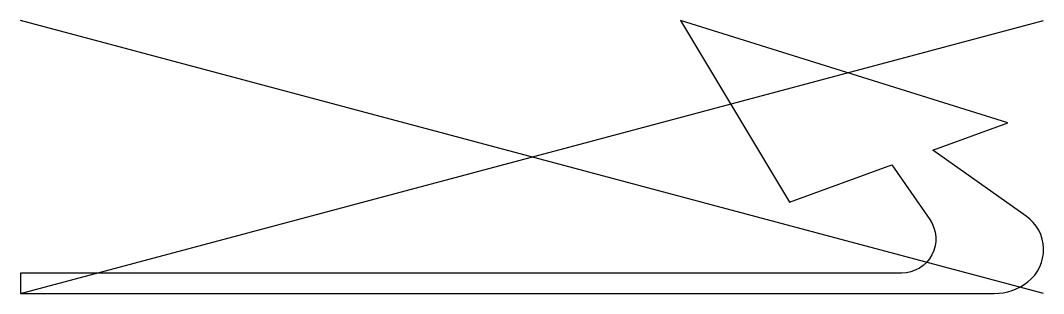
# Model space of a CAD drawing. Header units: metres. Extents: x 0 to 7.5, y -0.07 to 1.93.
import ezdxf

# ---------------------------------------------------------------- set-up
doc = ezdxf.new("R2010")
doc.units = ezdxf.units.M
doc.header["$LTSCALE"] = 0.2

msp = doc.modelspace()

# ---------------------------------------------------------------- linework, layer by layer
for p, q in [((7.5, -0.075), (0, 1.925)), ((0, -0.075), (7.5, 1.925))]:
    msp.add_line(p, q)
at = {"flags": 128}
msp.add_lwpolyline([(7.386, 0.0111, 0.501082), (7.3732, 0.4915), (6.6881, 0.9756), (7.2381, 1.175), (4.8381, 1.925), (5.6381, 0.595), (6.3881, 0.8669), (6.6654, 0.4676, -0.605515), (6.4601, 0.075), (0, 0.075), (0, -0.075), (7.1381, -0.075, 0.168669)], format="xyb", close=True, dxfattribs=at)

doc.saveas('drawing.dxf')
